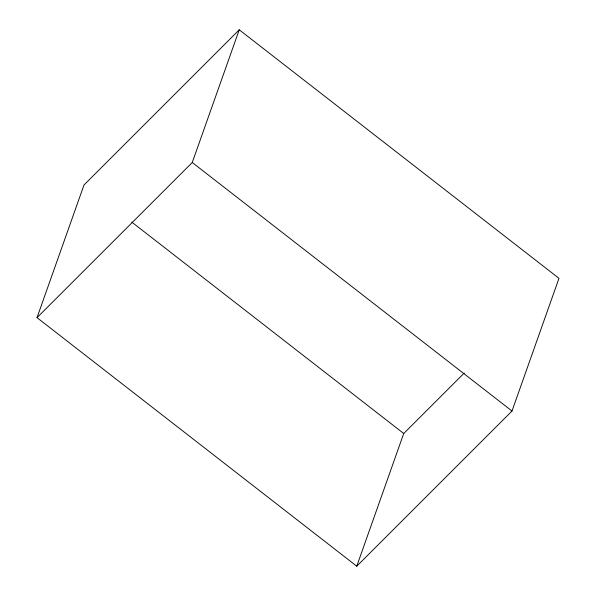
<?xml version="1.0" encoding="UTF-8"?>
<svg xmlns="http://www.w3.org/2000/svg" width="596" height="596" viewBox="0 0 596 596"><rect width="100%" height="100%" fill="white"/><g stroke="black" fill="none" stroke-linecap="round" stroke-linejoin="round"><path stroke-width="0.89" d="M37.019 317.661L84.006 184.976L239.242 29.8L558.981 278.339L511.994 411.024L356.758 566.2L37.019 317.661L192.255 162.492L239.242 29.8M356.758 566.2L403.73 433.493M464.262 373.022L403.745 433.508L131.783 222.107M192.255 162.492L511.994 411.024"/></g></svg>
